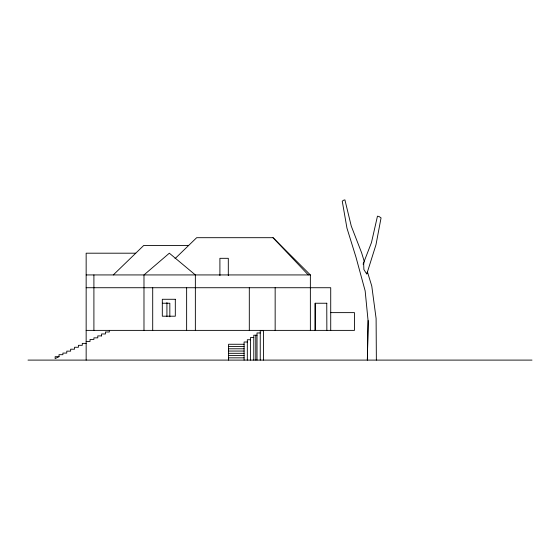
<?xml version="1.0" encoding="UTF-8"?>
<svg xmlns="http://www.w3.org/2000/svg" width="560" height="560" viewBox="0 0 560 560"><rect width="100%" height="100%" fill="white"/><g stroke="black" fill="none" stroke-linecap="round" stroke-linejoin="round"><path stroke-width="0.84" d="M368.137 320.586L367.353 360.101L368.144 321.391L365.155 290.885L355.978 257.173L346.955 228.123L342.244 201.166L343.798 200.123L344.918 199.899L351.267 226.079L361.613 252.784L364.217 261.31M366.863 273.742L375.991 244.727L381.059 217.882L378.973 216.482L377.461 216.181L371.469 242.585L363.09 264.173M113.295 274.932L143.752 245.448L188.664 245.448M175.042 258.629L196.672 237.692L273.021 237.692L310.366 274.932L310.366 330.379M59.017 356.629L55.139 358.61L55.139 356.678L59.017 356.678L59.017 354.69L62.895 354.69L62.895 353.08L66.766 353.08L66.766 351.141L70.644 351.141L70.644 349.202L74.522 349.202L74.522 347.263L78.4 347.263L78.4 345.324L82.278 345.324L82.278 343.385L86.156 343.385M135.744 253.197L86.156 253.197L86.156 360.101M86.156 274.932L310.366 274.932M86.156 287.728L330.722 287.728L330.722 330.379M162.351 303.24L169.834 303.24L169.834 316.806M326.858 303.24L315.133 303.24L315.133 330.379M330.722 312.627L354.466 312.627L354.466 330.379L86.156 330.379M260.246 332.962L257.019 332.962L257.019 360.101M257.019 335.223L253.785 335.223L253.785 360.101M101.661 335.909L97.783 335.909L97.783 337.848L93.905 337.848L93.905 339.465L90.034 339.465L90.034 341.446L86.156 341.446M253.785 337.484L250.551 337.484L250.551 360.101M250.551 339.745L247.324 339.745L247.324 360.101M247.324 342.006L244.09 342.006L244.09 360.101M244.09 344.267L228.585 344.267L228.585 360.101M228.585 346.528L244.09 346.528M228.585 348.789L244.09 348.789M228.585 351.05L244.09 351.05M228.585 353.318L244.09 353.318M228.585 355.579L244.09 355.579M228.585 357.84L244.09 357.84M28 360.101L532 360.101M364.196 262.906L363.622 262.696L363.888 269.549L366.737 274.043L367.451 271.929L371.77 286.062L376.103 318.465L376.362 360.101M273.021 237.692L308.266 274.932M326.76 303.24L326.858 330.379M315.224 303.24L315.224 330.379M275.156 287.728L275.156 330.379M263.48 360.101L263.48 330.701L260.246 330.701L260.246 360.101M255.787 335.223L255.787 360.101M249.305 287.728L249.305 330.379M228.305 275.618L228.305 258.314L219.905 258.314L219.905 275.618M195.356 330.379L195.356 274.932L169.344 253.197L143.983 274.932L143.983 330.379M186.634 287.728L186.634 330.379M166.922 302.526L166.922 316.449M152.705 287.728L152.705 330.379M109.333 330.379L109.333 331.989L105.455 331.989L105.455 333.97L101.577 333.97L101.577 335.909M93.905 274.932L93.905 330.379M175.315 299.278L162.309 299.278L162.309 316.204L175.315 316.204L175.315 299.278"/></g></svg>
